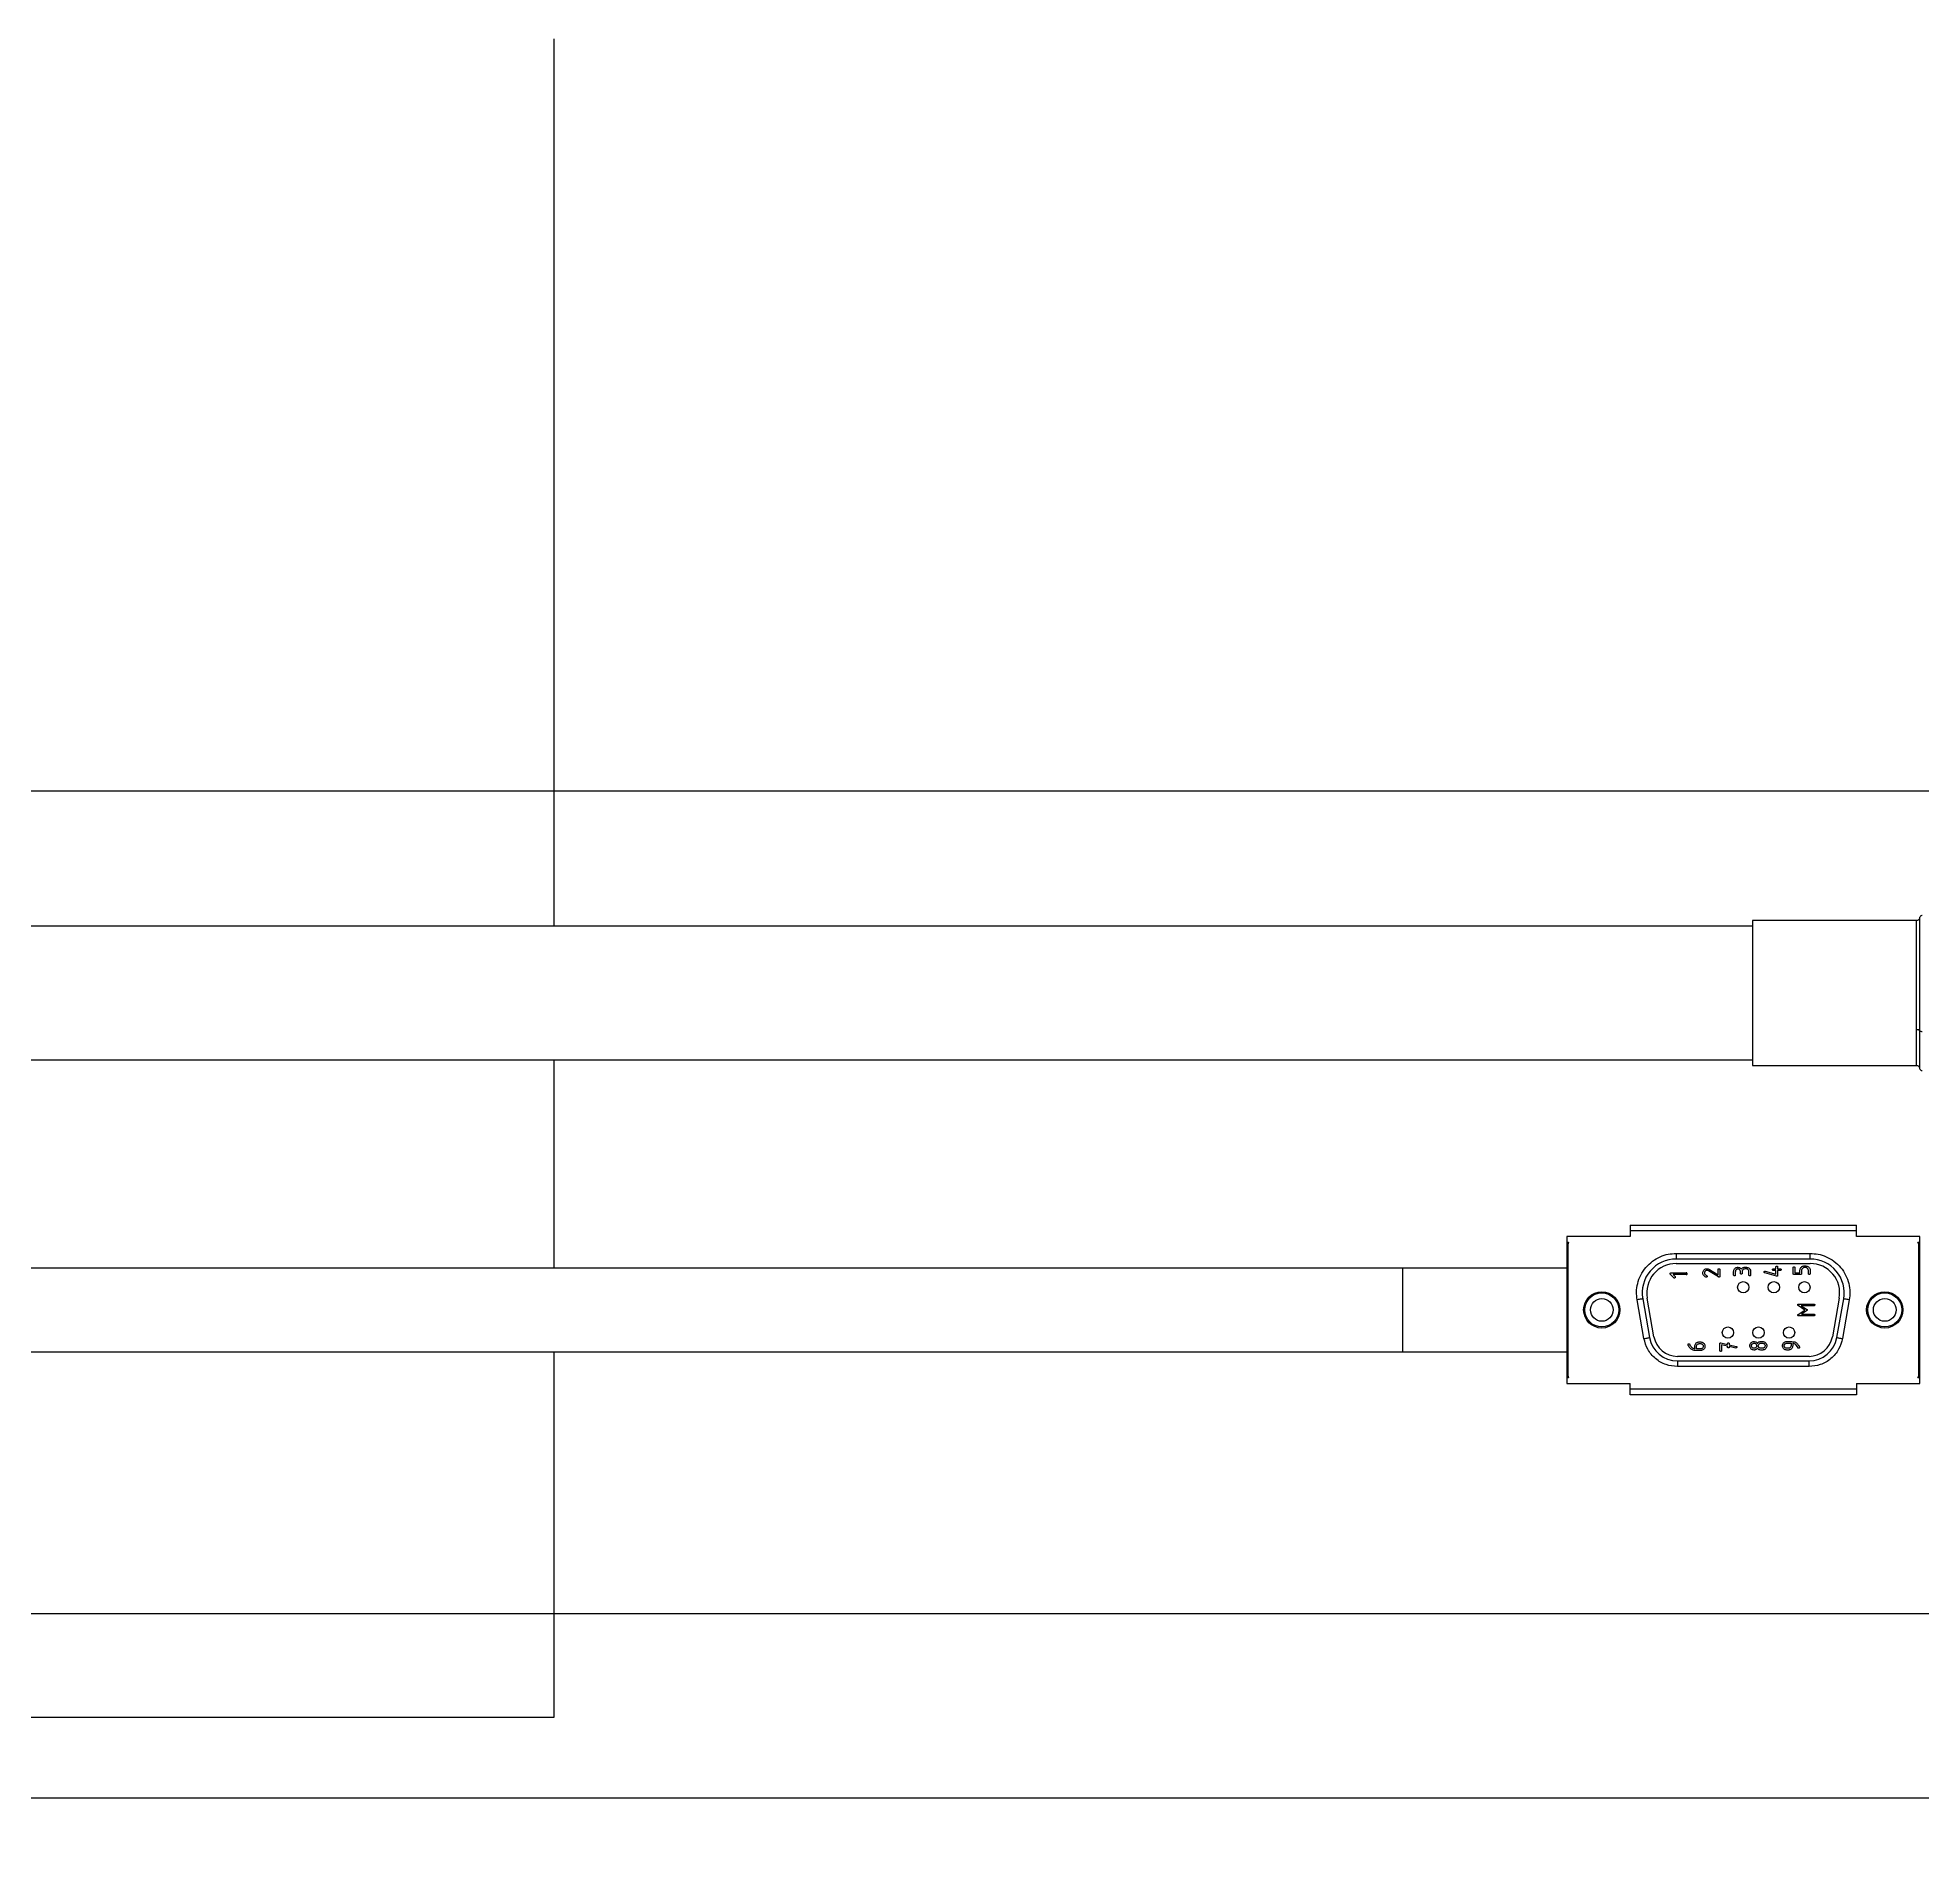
# Model space of a CAD drawing. Header units: inches. Extents: x -955375 to 106222, y -96450 to 64845.
# Drawn here: x 15819.3 to 15985.8, y 26646.6 to 26806.6 of the extents above; entities that cross this region are included whole.
import ezdxf

# ---------------------------------------------------------------- set-up
doc = ezdxf.new("R2010")
doc.units = ezdxf.units.IN
doc.header["$MEASUREMENT"] = 0
doc.linetypes.add('CONTINUA', pattern=[0])
doc.layers.add('ACHUTECH', color=24, linetype='Continuous', lineweight=18)
doc.layers.add('DIBUJO', color=2, linetype='Continuous')
doc.layers.add('P-EQUIPO NUEVO', color=134, linetype='Continuous')
doc.styles.get("Standard").update_dxf_attribs({"font": 'isocp2.shx'})
doc.dimstyles.new('SUPERPEQUEÑA', dxfattribs={"dimtxt": 0.1, "dimasz": 0.05, "dimexe": 0.1, "dimexo": 0.15, "dimgap": 0.05, "dimtad": 1, "dimzin": 0, "dimdsep": 46, "dimtxsty": 'Standard', "dimblk1": 'CRUZZ', "dimblk2": 'CRUZZ', "dimsah": 1, "dimcen": 0.03, "dimse1": 1, "dimse2": 1, "dimclrd": 109, "dimclre": 4, "dimclrt": 173, "dimadec": 0, "dimazin": 0, "dimtfac": 1, "dimtix": 1, "dimtmove": 1, "dimatfit": 3, "dimldrblk": 'CRUZZ', "dimfxl": 1, "dimtolj": 1, "dimtzin": 0, "dimlwd": -1, "dimarcsym": 0})

# ---------------------------------------------------------------- blocks, each defined once
blk = doc.blocks.new('CRUZ')
at = {"layer": 'DIBUJO', "color": 7, "lineweight": -3}
for p, q in [((-0.22, 0), (0.22, 0)), ((0, 0.22), (0, -0.22))]:
    blk.add_line(p, q, dxfattribs=at)
at = {"layer": 'DIBUJO', "color": 7, "lineweight": -3, "const_width": 0.05}
blk.add_lwpolyline([(-0.03, 0, 1), (0.03, 0, 1)], format="xyb", close=True, dxfattribs=at)
blk = doc.blocks.new('CRUZZ')
at = {"layer": 'DIBUJO', "color": 3, "xscale": 10, "yscale": 10, "zscale": 10}
blk.add_blockref('CRUZ', (0, 0), dxfattribs=at)
blk = doc.blocks.new('*D185')
at = {"layer": 'ACHUTECH', "color": 7, "ltscale": 500, "transparency": 16777216}
blk.add_line((5118.65, 54499.15), (5118.65, 25409.93), dxfattribs=at)
at = {"layer": 'Defpoints', "color": 0, "linetype": 'CONTINUA', "ltscale": 500, "transparency": 16777216}
for p in [(26169.23, 54499.2), (5118.65, 25409.88), (6592.24, 25409.88)]:
    blk.add_point(p, dxfattribs=at)
at = {"layer": 'ACHUTECH', "color": 7, "linetype": 'CONTINUA', "ltscale": 500, "transparency": 16777216, "xscale": 0.05, "yscale": 0.05, "zscale": 0.05}
for p, rotation in [((5118.65, 54499.2), 90), ((5118.65, 25409.88), 270)]:
    blk.add_blockref('CRUZZ', p, dxfattribs=dict(at, rotation=rotation))
at = {"layer": 'ACHUTECH', "color": 7, "linetype": 'CONTINUA', "lineweight": 13, "ltscale": 500, "transparency": 16777216, "insert": (5118.56, 39954.54), "char_height": 0.15, "attachment_point": 5, "rotation": 90}
blk.add_mtext('\\A1;29089.32', dxfattribs=at)
blk = doc.blocks.new('*D201')
at = {"layer": 'ACHUTECH', "color": 7, "ltscale": 500, "transparency": 16777216}
blk.add_line((4340.12, 59153.03), (4340.12, 15437.33), dxfattribs=at)
at = {"layer": 'Defpoints', "color": 0, "linetype": 'CONTINUA', "ltscale": 500, "transparency": 16777216}
for p in [(21639.15, 59153.08), (4340.12, 15437.28), (6285.39, 15437.28)]:
    blk.add_point(p, dxfattribs=at)
at = {"layer": 'ACHUTECH', "color": 7, "linetype": 'CONTINUA', "ltscale": 500, "transparency": 16777216, "xscale": 0.05, "yscale": 0.05, "zscale": 0.05}
for p, rotation in [((4340.12, 59153.08), 90), ((4340.12, 15437.28), 270)]:
    blk.add_blockref('CRUZZ', p, dxfattribs=dict(at, rotation=rotation))
at = {"layer": 'ACHUTECH', "color": 7, "linetype": 'CONTINUA', "lineweight": 13, "ltscale": 500, "transparency": 16777216, "insert": (4340.02, 37295.18), "char_height": 0.15, "attachment_point": 5, "rotation": 90}
blk.add_mtext('\\A1;43715.81', dxfattribs=at)
blk = doc.blocks.new('termoformadora 2')
for p, q in [((132977.17, -8623.36), (133727.17, -8623.36)), ((133410.17, -8630.5), (133460.17, -8630.5)), ((133410.17, -8662.8), (133410.17, -8630.5)), ((132977.17, -8639.64), (133727.17, -8639.64)), ((133289.49, -8660), (133289.49, -8673)), ((133295.09, -8660), (133289.49, -8660)), ((133295.09, -8660), (133295.09, -8659)), ((133295.09, -8659), (133315.09, -8659)), ((133295.09, -8659.5), (133315.09, -8659.5)), ((133315.09, -8659), (133315.09, -8660)), ((133320.69, -8660), (133315.09, -8660)), ((133320.69, -8673), (133320.69, -8660)), ((133289.49, -8660.5), (133289.66, -8660.5)), ((133289.59, -8660.75), (133289.59, -8672.25)), ((133299.28, -8661.5), (133299.28, -8662)), ((133299.28, -8661.5), (133310.91, -8661.5)), ((133310.91, -8662), (133299.28, -8662)), ((133310.91, -8662), (133310.91, -8661.5)), ((133320.53, -8660.5), (133320.69, -8660.5)), ((133320.59, -8672.25), (133320.59, -8660.75)), ((133299.28, -8662.4), (133310.91, -8662.4)), ((133300.72, -8663.55), (133300.72, -8663.33)), ((133300.87, -8663.56), (133300.87, -8663.33)), ((133301.24, -8663.56), (133300.87, -8663.56)), ((133301.09, -8662.96), (133301.24, -8662.96)), ((133301.09, -8663.11), (133301.24, -8663.11)), ((133303.39, -8662.96), (133303.54, -8662.96)), ((133303.39, -8663.11), (133303.54, -8663.11)), ((133303.54, -8663.56), (133303.39, -8663.56)), ((133306.32, -8663.42), (133305.72, -8663.28)), ((133305.75, -8663.13), (133306.32, -8663.26)), ((133306.32, -8663.26), (133306.32, -8663.21)), ((133306.32, -8663.51), (133306.32, -8663.42)), ((133306.47, -8663.21), (133306.47, -8663.3)), ((133306.47, -8663.3), (133307.01, -8663.41)), ((133307.07, -8663.58), (133306.47, -8663.45)), ((133306.47, -8663.45), (133306.47, -8663.51)), ((133307.01, -8663.41), (133307.01, -8662.91)), ((133307.16, -8662.91), (133307.16, -8663.51)), ((133308.84, -8662.92), (133309.29, -8662.92)), ((133308.84, -8663.07), (133309.22, -8663.07)), ((133308.99, -8663.52), (133308.84, -8663.52)), ((133308.99, -8663.67), (133308.84, -8663.67)), ((133309.22, -8663.07), (133309.22, -8663.29)), ((133309.37, -8663.07), (133309.37, -8663.29)), ((133498.09, -8662.8), (133320.59, -8662.8)), ((133335.2, -8670.2), (133335.2, -8662.8)), ((133295.72, -8667.39), (133296.32, -8663.98)), ((133296.82, -8664.06), (133296.21, -8667.48)), ((133296.42, -8663.99), (133296.32, -8663.98)), ((133296.51, -8664.01), (133296.42, -8663.99)), ((133296.6, -8664.02), (133296.51, -8664.01)), ((133296.67, -8664.04), (133296.6, -8664.02)), ((133296.61, -8667.54), (133297.21, -8664.13)), ((133296.73, -8664.05), (133296.67, -8664.04)), ((133296.78, -8664.06), (133296.73, -8664.05)), ((133296.81, -8664.06), (133296.78, -8664.06)), ((133296.82, -8664.06), (133296.81, -8664.06)), ((133301.25, -8663.71), (133300.79, -8663.71)), ((133312.98, -8664.13), (133313.58, -8667.54)), ((133313.97, -8667.48), (133313.37, -8664.06)), ((133313.38, -8664.06), (133313.37, -8664.06)), ((133313.41, -8664.06), (133313.38, -8664.06)), ((133313.45, -8664.05), (133313.41, -8664.06)), ((133313.51, -8664.04), (133313.45, -8664.05)), ((133313.59, -8664.02), (133313.51, -8664.04)), ((133313.67, -8664.01), (133313.59, -8664.02)), ((133313.77, -8663.99), (133313.67, -8664.01)), ((133313.86, -8663.98), (133313.77, -8663.99)), ((133313.86, -8663.98), (133314.46, -8667.39)), ((133298.85, -8665.97), (133300.2, -8665.97)), ((133299.94, -8666.12), (133298.85, -8666.12)), ((133298.85, -8666.87), (133299.96, -8666.87)), ((133300.2, -8667.02), (133298.85, -8667.02)), ((133299.49, -8666.42), (133299.94, -8666.12)), ((133299.96, -8666.87), (133299.49, -8666.56)), ((133300.24, -8666.11), (133299.66, -8666.49)), ((133299.66, -8666.49), (133300.23, -8666.88)), ((133295.72, -8667.39), (133295.82, -8667.41)), ((133295.82, -8667.41), (133295.91, -8667.42)), ((133295.91, -8667.42), (133296, -8667.44)), ((133296, -8667.44), (133296.07, -8667.45)), ((133296.07, -8667.45), (133296.13, -8667.46)), ((133296.13, -8667.46), (133296.18, -8667.47)), ((133296.18, -8667.47), (133296.2, -8667.47)), ((133296.2, -8667.47), (133296.21, -8667.48)), ((133313.97, -8667.48), (133313.98, -8667.47)), ((133313.98, -8667.47), (133314.01, -8667.47)), ((133314.01, -8667.47), (133314.06, -8667.46)), ((133314.06, -8667.46), (133314.12, -8667.45)), ((133314.12, -8667.45), (133314.19, -8667.44)), ((133314.19, -8667.44), (133314.28, -8667.42)), ((133314.28, -8667.42), (133314.37, -8667.41)), ((133314.37, -8667.41), (133314.46, -8667.39)), ((133299.18, -8670.01), (133299.18, -8669.71)), ((133299.33, -8669.71), (133299.33, -8670.01)), ((133299.56, -8670.24), (133299.71, -8670.24)), ((133299.93, -8670.01), (133299.93, -8669.71)), ((133300.01, -8669.64), (133300.61, -8669.64)), ((133300.08, -8669.79), (133300.08, -8670.01)), ((133300.53, -8669.79), (133300.08, -8669.79)), ((133300.53, -8670.24), (133300.53, -8669.79)), ((133300.68, -8669.71), (133300.68, -8670.24)), ((133301.82, -8669.99), (133302.05, -8669.99)), ((133302.05, -8670.14), (133301.82, -8670.14)), ((133302.05, -8669.99), (133302.05, -8669.55)), ((133302.05, -8670.29), (133302.05, -8670.14)), ((133302.14, -8669.48), (133303.19, -8669.78)), ((133302.2, -8669.65), (133302.2, -8669.99)), ((133303.14, -8669.92), (133302.2, -8669.65)), ((133302.2, -8669.99), (133302.42, -8669.99)), ((133302.42, -8670.14), (133302.2, -8670.14)), ((133302.2, -8670.14), (133302.2, -8670.29)), ((133304.44, -8669.89), (133304.44, -8669.59)), ((133304.59, -8669.59), (133304.59, -8669.89)), ((133304.81, -8670.12), (133304.96, -8670.12)), ((133304.96, -8670.27), (133304.81, -8670.27)), ((133305.19, -8669.89), (133305.19, -8669.74)), ((133305.34, -8669.74), (133305.34, -8669.89)), ((133305.79, -8669.89), (133305.79, -8669.59)), ((133305.94, -8669.59), (133305.94, -8669.89)), ((133307.17, -8670.07), (133307.17, -8669.47)), ((133307.28, -8669.41), (133308.16, -8669.95)), ((133308.07, -8670.07), (133307.32, -8669.6)), ((133307.32, -8669.6), (133307.32, -8670.07)), ((133310.13, -8669.62), (133311.29, -8669.62)), ((133311.48, -8669.77), (133310.13, -8669.77)), ((133311.29, -8669.62), (133311.12, -8669.44)), ((133311.22, -8669.34), (133311.51, -8669.63)), ((133320.59, -8670.2), (133498.12, -8670.2)), ((133410.17, -8688.6), (133410.17, -8670.2)), ((133311.02, -8670.6), (133299.17, -8670.6)), ((133299.17, -8671), (133311.02, -8671)), ((133299.17, -8671), (133299.17, -8671.5)), ((133311.02, -8671.5), (133299.17, -8671.5)), ((133299.71, -8670.39), (133299.56, -8670.39)), ((133311.02, -8671.5), (133311.02, -8671)), ((133289.66, -8672.5), (133289.49, -8672.5)), ((133289.49, -8673), (133295.09, -8673)), ((133295.09, -8673), (133295.09, -8674)), ((133295.09, -8673.5), (133315.09, -8673.5)), ((133315.09, -8673), (133320.69, -8673)), ((133315.09, -8674), (133315.09, -8673)), ((133320.69, -8672.5), (133320.53, -8672.5)), ((133315.09, -8674), (133295.09, -8674)), ((133304.27, -8688.1), (133289.77, -8688.1)), ((133289.77, -8688.1), (133289.77, -8700.9)), ((133304.27, -8700.9), (133304.27, -8688.1)), ((133483.62, -8688.6), (133304.27, -8688.6)), ((133289.77, -8700.9), (133304.27, -8700.9)), ((133304.27, -8700.4), (133483.62, -8700.4)), ((133410.17, -8778.81), (133410.17, -8700.4)), ((133727.17, -8712.36), (132977.17, -8712.36))]:
    blk.add_line(p, q)
for centre, radius in [((133292.59, -8666.5), 1.6), ((133292.59, -8666.5), 1.5), ((133301.04, -8664.5), 0.5), ((133303.74, -8664.5), 0.5), ((133306.44, -8664.5), 0.5), ((133317.59, -8666.5), 1.6), ((133317.59, -8666.5), 1.5), ((133292.59, -8666.5), 1), ((133317.59, -8666.5), 1), ((133299.69, -8668.5), 0.5), ((133302.39, -8668.5), 0.5), ((133305.09, -8668.5), 0.5)]:
    blk.add_circle(centre, radius)
for centre, radius, start, end in [((133290.09, -8660.75), 0.5, 150, 180), ((133299.28, -8664.5), 2.5, 90, 170), ((133310.91, -8664.5), 2.5, 10, 90), ((133320.09, -8660.75), 0.5, 0, 30), ((133299.28, -8664.5), 2.1, 90, 170), ((133310.91, -8664.5), 2.1, 10, 90), ((133299.17, -8668), 3, 170, 270), ((133299.17, -8668), 2.6, 170, 270), ((133311.02, -8668), 3, 270, 10), ((133311.02, -8668), 2.6, 270, 10), ((133290.09, -8672.25), 0.5, 180, 210), ((133320.09, -8672.25), 0.5, 330, 0)]:
    blk.add_arc(centre, radius, start, end)
for points, knots in [([(133296.32, -8663.98), (133296.42, -8663.65), (133296.6, -8662.97), (133297.31, -8662.15), (133298.24, -8661.6), (133298.94, -8661.53), (133299.28, -8661.5)], [0, 0, 0, 0, 0.24221, 0.499967, 0.757763, 1, 1, 1, 1]), ([(133310.91, -8661.5), (133311.25, -8661.53), (133311.95, -8661.6), (133312.87, -8662.15), (133313.58, -8662.97), (133313.77, -8663.65), (133313.86, -8663.98)], [0, 0, 0, 0, 0.242244, 0.499998, 0.757763, 1, 1, 1, 1]), ([(133300.12, -8663.18), (133300.12, -8663.17), (133300.12, -8663.16), (133300.14, -8663.13), (133300.16, -8663.12), (133300.18, -8663.11), (133300.19, -8663.11), (133300.19, -8663.11)], [0, 0, 0, 0, 0.239012, 0.462046, 0.679929, 0.874869, 1, 1, 1, 1]), ([(133300.19, -8663.35), (133300.18, -8663.34), (133300.17, -8663.31), (133300.14, -8663.26), (133300.13, -8663.21), (133300.12, -8663.18)], [0, 0, 0, 0, 0.252271, 0.504391, 1, 1, 1, 1]), ([(133300.19, -8663.11), (133300.21, -8663.11), (133300.22, -8663.11), (133300.24, -8663.12), (133300.25, -8663.13), (133300.26, -8663.14), (133300.26, -8663.14)], [0, 0, 0, 0, 0.400925, 0.612017, 0.786557, 1, 1, 1, 1]), ([(133300.79, -8663.71), (133300.71, -8663.7), (133300.54, -8663.69), (133300.33, -8663.55), (133300.24, -8663.42), (133300.19, -8663.35)], [0, 0, 0, 0, 0.346351, 0.676041, 1, 1, 1, 1]), ([(133300.26, -8663.14), (133300.26, -8663.16), (133300.27, -8663.18), (133300.29, -8663.23), (133300.31, -8663.26), (133300.32, -8663.28)], [0, 0, 0, 0, 0.250465, 0.500723, 1, 1, 1, 1]), ([(133300.32, -8663.28), (133300.36, -8663.34), (133300.43, -8663.43), (133300.57, -8663.52), (133300.67, -8663.54), (133300.72, -8663.55)], [0, 0, 0, 0, 0.425885, 0.671646, 1, 1, 1, 1]), ([(133300.72, -8663.33), (133300.72, -8663.29), (133300.73, -8663.2), (133300.8, -8663.09), (133300.9, -8663), (133301.01, -8662.96), (133301.07, -8662.96), (133301.09, -8662.96)], [0, 0, 0, 0, 0.224254, 0.450221, 0.656782, 0.886565, 1, 1, 1, 1]), ([(133300.87, -8663.33), (133300.87, -8663.3), (133300.88, -8663.24), (133300.93, -8663.17), (133301, -8663.12), (133301.06, -8663.11), (133301.09, -8663.11), (133301.09, -8663.11)], [0, 0, 0, 0, 0.266893, 0.509975, 0.72497, 0.939071, 1, 1, 1, 1]), ([(133301.24, -8662.96), (133301.29, -8662.96), (133301.38, -8662.97), (133301.49, -8663.04), (133301.57, -8663.14), (133301.62, -8663.24), (133301.62, -8663.31), (133301.62, -8663.33)], [0, 0, 0, 0, 0.223024, 0.447786, 0.651414, 0.882959, 1, 1, 1, 1]), ([(133301.24, -8663.11), (133301.28, -8663.11), (133301.34, -8663.12), (133301.41, -8663.17), (133301.45, -8663.24), (133301.47, -8663.3), (133301.47, -8663.33), (133301.47, -8663.33)], [0, 0, 0, 0, 0.266294, 0.503565, 0.724709, 0.948557, 1, 1, 1, 1]), ([(133301.47, -8663.33), (133301.47, -8663.37), (133301.46, -8663.43), (133301.41, -8663.5), (133301.34, -8663.54), (133301.28, -8663.56), (133301.25, -8663.56), (133301.24, -8663.56)], [0, 0, 0, 0, 0.266127, 0.503506, 0.724955, 0.949102, 1, 1, 1, 1]), ([(133301.62, -8663.33), (133301.62, -8663.38), (133301.61, -8663.47), (133301.54, -8663.58), (133301.44, -8663.67), (133301.34, -8663.7), (133301.27, -8663.71), (133301.25, -8663.71)], [0, 0, 0, 0, 0.226629, 0.455427, 0.658359, 0.881237, 1, 1, 1, 1]), ([(133303.01, -8663.33), (133303.02, -8663.29), (133303.02, -8663.2), (133303.09, -8663.09), (133303.19, -8663), (133303.3, -8662.96), (133303.36, -8662.96), (133303.39, -8662.96)], [0, 0, 0, 0, 0.225304, 0.452318, 0.657424, 0.888066, 1, 1, 1, 1]), ([(133303.39, -8663.71), (133303.34, -8663.7), (133303.25, -8663.7), (133303.14, -8663.63), (133303.06, -8663.53), (133303.02, -8663.42), (133303.01, -8663.36), (133303.01, -8663.33)], [0, 0, 0, 0, 0.225203, 0.452213, 0.657095, 0.882523, 1, 1, 1, 1]), ([(133303.16, -8663.33), (133303.16, -8663.3), (133303.17, -8663.24), (133303.22, -8663.17), (133303.29, -8663.12), (133303.35, -8663.11), (133303.38, -8663.11), (133303.39, -8663.11)], [0, 0, 0, 0, 0.267073, 0.51032, 0.72546, 0.939705, 1, 1, 1, 1]), ([(133303.39, -8663.56), (133303.35, -8663.56), (133303.29, -8663.55), (133303.22, -8663.5), (133303.18, -8663.43), (133303.16, -8663.37), (133303.16, -8663.34), (133303.16, -8663.33)], [0, 0, 0, 0, 0.267057, 0.509609, 0.724997, 0.939572, 1, 1, 1, 1]), ([(133303.64, -8663.69), (133303.61, -8663.7), (133303.57, -8663.7), (133303.49, -8663.71), (133303.43, -8663.71), (133303.39, -8663.71)], [0, 0, 0, 0, 0.25071, 0.501343, 1, 1, 1, 1]), ([(133303.54, -8662.96), (133303.59, -8662.96), (133303.68, -8662.97), (133303.78, -8663.04), (133303.82, -8663.09), (133303.84, -8663.11)], [0, 0, 0, 0, 0.435677, 0.767087, 1, 1, 1, 1]), ([(133303.54, -8663.11), (133303.57, -8663.11), (133303.63, -8663.12), (133303.7, -8663.17), (133303.75, -8663.24), (133303.76, -8663.29), (133303.76, -8663.33), (133303.76, -8663.33)], [0, 0, 0, 0, 0.267091, 0.509673, 0.725089, 0.939362, 1, 1, 1, 1]), ([(133303.76, -8663.33), (133303.76, -8663.37), (133303.75, -8663.43), (133303.7, -8663.5), (133303.63, -8663.54), (133303.57, -8663.56), (133303.54, -8663.56), (133303.54, -8663.56)], [0, 0, 0, 0, 0.266231, 0.503312, 0.724847, 0.949082, 1, 1, 1, 1]), ([(133303.84, -8663.56), (133303.82, -8663.57), (133303.8, -8663.6), (133303.74, -8663.66), (133303.68, -8663.68), (133303.64, -8663.69), (133303.64, -8663.69)], [0, 0, 0, 0, 0.251796, 0.500404, 0.944565, 1, 1, 1, 1]), ([(133303.84, -8663.11), (133303.87, -8663.07), (133303.94, -8663), (133304.05, -8662.96), (133304.11, -8662.96), (133304.14, -8662.96)], [0, 0, 0, 0, 0.467488, 0.806631, 1, 1, 1, 1]), ([(133304.14, -8663.71), (133304.08, -8663.7), (133303.99, -8663.69), (133303.89, -8663.62), (133303.85, -8663.57), (133303.84, -8663.56)], [0, 0, 0, 0, 0.446405, 0.829574, 1, 1, 1, 1]), ([(133303.91, -8663.33), (133303.91, -8663.3), (133303.92, -8663.24), (133303.97, -8663.17), (133304.04, -8663.12), (133304.1, -8663.11), (133304.13, -8663.11), (133304.14, -8663.11)], [0, 0, 0, 0, 0.267101, 0.509861, 0.724915, 0.939729, 1, 1, 1, 1]), ([(133304.14, -8663.56), (133304.1, -8663.56), (133304.04, -8663.55), (133303.97, -8663.5), (133303.93, -8663.43), (133303.91, -8663.37), (133303.91, -8663.34), (133303.91, -8663.33)], [0, 0, 0, 0, 0.267003, 0.510058, 0.725019, 0.93955, 1, 1, 1, 1]), ([(133304.14, -8662.96), (133304.18, -8662.96), (133304.27, -8662.97), (133304.38, -8663.04), (133304.47, -8663.14), (133304.51, -8663.24), (133304.51, -8663.31), (133304.51, -8663.33)], [0, 0, 0, 0, 0.223005, 0.448098, 0.651444, 0.882969, 1, 1, 1, 1]), ([(133304.14, -8663.11), (133304.17, -8663.11), (133304.23, -8663.12), (133304.3, -8663.17), (133304.35, -8663.24), (133304.36, -8663.29), (133304.36, -8663.33), (133304.36, -8663.33)], [0, 0, 0, 0, 0.267002, 0.510056, 0.725016, 0.939382, 1, 1, 1, 1]), ([(133304.51, -8663.33), (133304.51, -8663.38), (133304.5, -8663.47), (133304.43, -8663.58), (133304.33, -8663.66), (133304.23, -8663.7), (133304.16, -8663.71), (133304.14, -8663.71)], [0, 0, 0, 0, 0.223158, 0.448264, 0.651187, 0.878627, 1, 1, 1, 1]), ([(133304.36, -8663.33), (133304.36, -8663.37), (133304.35, -8663.43), (133304.3, -8663.5), (133304.23, -8663.54), (133304.17, -8663.56), (133304.14, -8663.56), (133304.14, -8663.56)], [0, 0, 0, 0, 0.266122, 0.503497, 0.724941, 0.948426, 1, 1, 1, 1]), ([(133305.66, -8663.21), (133305.66, -8663.2), (133305.66, -8663.18), (133305.67, -8663.16), (133305.69, -8663.14), (133305.71, -8663.14), (133305.73, -8663.14), (133305.73, -8663.14)], [0, 0, 0, 0, 0.325176, 0.477669, 0.629798, 0.839588, 1, 1, 1, 1]), ([(133305.72, -8663.28), (133305.71, -8663.28), (133305.69, -8663.27), (133305.67, -8663.26), (133305.66, -8663.24), (133305.66, -8663.22), (133305.66, -8663.21)], [0, 0, 0, 0, 0.319428, 0.519045, 0.719143, 1, 1, 1, 1]), ([(133305.73, -8663.14), (133305.73, -8663.14), (133305.74, -8663.14), (133305.74, -8663.14), (133305.75, -8663.14), (133305.75, -8663.13)], [0, 0, 0, 0, 0.261739, 0.523818, 1, 1, 1, 1]), ([(133306.32, -8663.21), (133306.32, -8663.2), (133306.32, -8663.18), (133306.33, -8663.16), (133306.35, -8663.15), (133306.37, -8663.14), (133306.39, -8663.14), (133306.4, -8663.14)], [0, 0, 0, 0, 0.254696, 0.417124, 0.580246, 0.768466, 1, 1, 1, 1]), ([(133306.4, -8663.59), (133306.39, -8663.59), (133306.37, -8663.59), (133306.35, -8663.58), (133306.34, -8663.56), (133306.33, -8663.54), (133306.32, -8663.52), (133306.32, -8663.51), (133306.32, -8663.51)], [0, 0, 0, 0, 0.243756, 0.401762, 0.561533, 0.712124, 0.960281, 1, 1, 1, 1]), ([(133306.4, -8663.14), (133306.41, -8663.14), (133306.43, -8663.14), (133306.45, -8663.15), (133306.47, -8663.17), (133306.47, -8663.19), (133306.47, -8663.2), (133306.47, -8663.21)], [0, 0, 0, 0, 0.326127, 0.476441, 0.629224, 0.836955, 1, 1, 1, 1]), ([(133306.47, -8663.51), (133306.47, -8663.52), (133306.47, -8663.54), (133306.46, -8663.57), (133306.44, -8663.58), (133306.42, -8663.59), (133306.4, -8663.59), (133306.4, -8663.59)], [0, 0, 0, 0, 0.329435, 0.481342, 0.633462, 0.831542, 1, 1, 1, 1]), ([(133307.01, -8662.91), (133307.01, -8662.9), (133307.01, -8662.88), (133307.02, -8662.86), (133307.03, -8662.85), (133307.05, -8662.84), (133307.07, -8662.84), (133307.08, -8662.84), (133307.08, -8662.84)], [0, 0, 0, 0, 0.248666, 0.415615, 0.583418, 0.735406, 0.972425, 1, 1, 1, 1]), ([(133307.08, -8663.59), (133307.08, -8663.59), (133307.08, -8663.59), (133307.07, -8663.58), (133307.07, -8663.58), (133307.07, -8663.58)], [0, 0, 0, 0, 0.257602, 0.510255, 1, 1, 1, 1]), ([(133307.08, -8662.84), (133307.09, -8662.84), (133307.11, -8662.84), (133307.13, -8662.85), (133307.15, -8662.86), (133307.16, -8662.89), (133307.16, -8662.9), (133307.16, -8662.91)], [0, 0, 0, 0, 0.255969, 0.421787, 0.589368, 0.772596, 1, 1, 1, 1]), ([(133307.16, -8663.51), (133307.16, -8663.52), (133307.16, -8663.54), (133307.14, -8663.57), (133307.13, -8663.58), (133307.11, -8663.59), (133307.09, -8663.59), (133307.08, -8663.59)], [0, 0, 0, 0, 0.320727, 0.476772, 0.635022, 0.834486, 1, 1, 1, 1]), ([(133308.47, -8663.29), (133308.47, -8663.25), (133308.48, -8663.16), (133308.55, -8663.04), (133308.65, -8662.96), (133308.75, -8662.92), (133308.82, -8662.92), (133308.84, -8662.92)], [0, 0, 0, 0, 0.228662, 0.459718, 0.665182, 0.88742, 1, 1, 1, 1]), ([(133308.84, -8663.67), (133308.8, -8663.66), (133308.71, -8663.66), (133308.59, -8663.58), (133308.51, -8663.48), (133308.47, -8663.38), (133308.47, -8663.31), (133308.47, -8663.29)], [0, 0, 0, 0, 0.228899, 0.459787, 0.668006, 0.890148, 1, 1, 1, 1]), ([(133308.62, -8663.29), (133308.62, -8663.26), (133308.63, -8663.2), (133308.68, -8663.13), (133308.75, -8663.08), (133308.8, -8663.07), (133308.84, -8663.07), (133308.84, -8663.07)], [0, 0, 0, 0, 0.26711, 0.510252, 0.725422, 0.939697, 1, 1, 1, 1]), ([(133308.84, -8663.52), (133308.81, -8663.51), (133308.75, -8663.51), (133308.68, -8663.46), (133308.63, -8663.39), (133308.62, -8663.33), (133308.62, -8663.3), (133308.62, -8663.29)], [0, 0, 0, 0, 0.266117, 0.505999, 0.727271, 0.943059, 1, 1, 1, 1]), ([(133309.37, -8663.29), (133309.36, -8663.34), (133309.36, -8663.43), (133309.29, -8663.54), (133309.19, -8663.63), (133309.08, -8663.66), (133309.02, -8663.67), (133308.99, -8663.67)], [0, 0, 0, 0, 0.227253, 0.457153, 0.654708, 0.884271, 1, 1, 1, 1]), ([(133309.22, -8663.29), (133309.22, -8663.32), (133309.21, -8663.38), (133309.16, -8663.46), (133309.09, -8663.5), (133309.03, -8663.52), (133309, -8663.52), (133308.99, -8663.52)], [0, 0, 0, 0, 0.266599, 0.506274, 0.727534, 0.943721, 1, 1, 1, 1]), ([(133309.29, -8662.92), (133309.33, -8662.92), (133309.45, -8662.93), (133309.61, -8662.98), (133309.7, -8663.06), (133309.74, -8663.09)], [0, 0, 0, 0, 0.251646, 0.70831, 1, 1, 1, 1]), ([(133309.63, -8663.19), (133309.61, -8663.17), (133309.57, -8663.14), (133309.49, -8663.1), (133309.42, -8663.08), (133309.37, -8663.07)], [0, 0, 0, 0, 0.251043, 0.50269, 1, 1, 1, 1]), ([(133309.83, -8663.48), (133309.82, -8663.45), (133309.79, -8663.37), (133309.72, -8663.27), (133309.66, -8663.21), (133309.63, -8663.19)], [0, 0, 0, 0, 0.251644, 0.708077, 1, 1, 1, 1]), ([(133309.74, -8663.09), (133309.76, -8663.11), (133309.81, -8663.15), (133309.88, -8663.24), (133309.92, -8663.32), (133309.95, -8663.37)], [0, 0, 0, 0, 0.250643, 0.501739, 1, 1, 1, 1]), ([(133309.89, -8663.51), (133309.88, -8663.51), (133309.86, -8663.51), (133309.84, -8663.5), (133309.83, -8663.49), (133309.83, -8663.48), (133309.83, -8663.48)], [0, 0, 0, 0, 0.414996, 0.667361, 0.834876, 1, 1, 1, 1]), ([(133309.97, -8663.44), (133309.97, -8663.45), (133309.97, -8663.47), (133309.95, -8663.5), (133309.94, -8663.51), (133309.91, -8663.51), (133309.9, -8663.51), (133309.89, -8663.51)], [0, 0, 0, 0, 0.330561, 0.481093, 0.629559, 0.854141, 1, 1, 1, 1]), ([(133309.95, -8663.37), (133309.95, -8663.38), (133309.96, -8663.39), (133309.96, -8663.41), (133309.97, -8663.43), (133309.97, -8663.44)], [0, 0, 0, 0, 0.250948, 0.502675, 1, 1, 1, 1]), ([(133298.78, -8666.05), (133298.78, -8666.04), (133298.78, -8666.02), (133298.79, -8666), (133298.8, -8665.98), (133298.82, -8665.97), (133298.84, -8665.97), (133298.85, -8665.97)], [0, 0, 0, 0, 0.27281, 0.429825, 0.56439, 0.766334, 1, 1, 1, 1]), ([(133298.85, -8666.12), (133298.84, -8666.12), (133298.82, -8666.12), (133298.8, -8666.11), (133298.78, -8666.09), (133298.78, -8666.07), (133298.78, -8666.05), (133298.78, -8666.05)], [0, 0, 0, 0, 0.316679, 0.468693, 0.620515, 0.834695, 1, 1, 1, 1]), ([(133298.78, -8666.95), (133298.78, -8666.94), (133298.78, -8666.92), (133298.79, -8666.9), (133298.8, -8666.88), (133298.82, -8666.87), (133298.84, -8666.87), (133298.85, -8666.87)], [0, 0, 0, 0, 0.272374, 0.429858, 0.564099, 0.76629, 1, 1, 1, 1]), ([(133298.85, -8667.02), (133298.84, -8667.02), (133298.82, -8667.02), (133298.8, -8667.01), (133298.78, -8666.99), (133298.78, -8666.97), (133298.78, -8666.96), (133298.78, -8666.95)], [0, 0, 0, 0, 0.317368, 0.474267, 0.628832, 0.784867, 1, 1, 1, 1]), ([(133299.45, -8666.5), (133299.45, -8666.49), (133299.45, -8666.47), (133299.47, -8666.44), (133299.48, -8666.43), (133299.49, -8666.42)], [0, 0, 0, 0, 0.309049, 0.609835, 1, 1, 1, 1]), ([(133299.49, -8666.56), (133299.48, -8666.56), (133299.47, -8666.55), (133299.45, -8666.53), (133299.45, -8666.51), (133299.45, -8666.5), (133299.45, -8666.5)], [0, 0, 0, 0, 0.316446, 0.634727, 0.934963, 1, 1, 1, 1]), ([(133300.2, -8665.97), (133300.21, -8665.97), (133300.23, -8665.97), (133300.25, -8665.99), (133300.27, -8666), (133300.27, -8666.02), (133300.28, -8666.04), (133300.28, -8666.05)], [0, 0, 0, 0, 0.31432, 0.466417, 0.617963, 0.781559, 1, 1, 1, 1]), ([(133300.28, -8666.94), (133300.27, -8666.96), (133300.27, -8666.98), (133300.26, -8667), (133300.24, -8667.01), (133300.22, -8667.02), (133300.21, -8667.02), (133300.2, -8667.02)], [0, 0, 0, 0, 0.32925, 0.481554, 0.633353, 0.829595, 1, 1, 1, 1]), ([(133300.23, -8666.88), (133300.24, -8666.88), (133300.26, -8666.89), (133300.27, -8666.92), (133300.27, -8666.93), (133300.28, -8666.94), (133300.28, -8666.94)], [0, 0, 0, 0, 0.366734, 0.643713, 0.921045, 1, 1, 1, 1]), ([(133300.28, -8666.05), (133300.27, -8666.06), (133300.27, -8666.08), (133300.26, -8666.1), (133300.24, -8666.11), (133300.24, -8666.11)], [0, 0, 0, 0, 0.388042, 0.696573, 1, 1, 1, 1]), ([(133299.17, -8671.5), (133298.94, -8671.48), (133298.45, -8671.45), (133297.74, -8671.22), (133297.05, -8670.82), (133296.46, -8670.27), (133296.02, -8669.59), (133295.75, -8668.85), (133295.64, -8668.1), (133295.69, -8667.62), (133295.72, -8667.39)], [0, 0, 0, 0, 0.114529, 0.237572, 0.36706, 0.500008, 0.632956, 0.762441, 0.885487, 1, 1, 1, 1]), ([(133314.46, -8667.39), (133314.49, -8667.62), (133314.55, -8668.1), (133314.44, -8668.85), (133314.17, -8669.59), (133313.72, -8670.27), (133313.13, -8670.82), (133312.45, -8671.22), (133311.73, -8671.45), (133311.25, -8671.48), (133311.02, -8671.5)], [0, 0, 0, 0, 0.114515, 0.237565, 0.367055, 0.500009, 0.632962, 0.76242, 0.885506, 1, 1, 1, 1]), ([(133299.18, -8669.71), (133299.18, -8669.7), (133299.18, -8669.69), (133299.19, -8669.66), (133299.21, -8669.65), (133299.23, -8669.64), (133299.25, -8669.64), (133299.26, -8669.64)], [0, 0, 0, 0, 0.272917, 0.429994, 0.566, 0.766242, 1, 1, 1, 1]), ([(133299.56, -8670.39), (133299.51, -8670.38), (133299.43, -8670.38), (133299.32, -8670.31), (133299.23, -8670.21), (133299.19, -8670.11), (133299.18, -8670.04), (133299.18, -8670.01)], [0, 0, 0, 0, 0.220535, 0.44295, 0.647221, 0.87877, 1, 1, 1, 1]), ([(133299.26, -8669.64), (133299.27, -8669.64), (133299.29, -8669.64), (133299.31, -8669.65), (133299.32, -8669.67), (133299.33, -8669.69), (133299.33, -8669.7), (133299.33, -8669.71)], [0, 0, 0, 0, 0.31366, 0.465438, 0.61704, 0.780752, 1, 1, 1, 1]), ([(133299.33, -8670.01), (133299.34, -8670.04), (133299.34, -8670.1), (133299.4, -8670.17), (133299.46, -8670.22), (133299.52, -8670.23), (133299.55, -8670.24), (133299.56, -8670.24)], [0, 0, 0, 0, 0.267495, 0.509507, 0.723645, 0.938879, 1, 1, 1, 1]), ([(133300.08, -8670.01), (133300.08, -8670.06), (133300.07, -8670.14), (133300, -8670.25), (133299.91, -8670.34), (133299.8, -8670.38), (133299.73, -8670.39), (133299.71, -8670.39)], [0, 0, 0, 0, 0.219027, 0.439959, 0.641013, 0.876954, 1, 1, 1, 1]), ([(133299.71, -8670.24), (133299.74, -8670.23), (133299.8, -8670.23), (133299.87, -8670.17), (133299.92, -8670.11), (133299.93, -8670.05), (133299.93, -8670.02), (133299.93, -8670.01)], [0, 0, 0, 0, 0.266989, 0.508306, 0.727189, 0.950662, 1, 1, 1, 1]), ([(133299.93, -8669.71), (133299.93, -8669.7), (133299.93, -8669.69), (133299.94, -8669.66), (133299.96, -8669.65), (133299.98, -8669.64), (133300, -8669.64), (133300.01, -8669.64), (133300.01, -8669.64)], [0, 0, 0, 0, 0.248165, 0.415552, 0.583347, 0.733544, 0.972426, 1, 1, 1, 1]), ([(133300.61, -8670.3), (133300.6, -8670.3), (133300.58, -8670.3), (133300.55, -8670.29), (133300.54, -8670.28), (133300.53, -8670.26), (133300.53, -8670.25), (133300.53, -8670.24)], [0, 0, 0, 0, 0.320821, 0.488762, 0.65965, 0.806327, 1, 1, 1, 1]), ([(133300.61, -8669.64), (133300.62, -8669.64), (133300.64, -8669.64), (133300.66, -8669.65), (133300.67, -8669.67), (133300.68, -8669.69), (133300.68, -8669.7), (133300.68, -8669.71)], [0, 0, 0, 0, 0.257669, 0.423368, 0.589451, 0.772547, 1, 1, 1, 1]), ([(133300.68, -8670.24), (133300.68, -8670.25), (133300.68, -8670.26), (133300.67, -8670.28), (133300.66, -8670.29), (133300.63, -8670.3), (133300.62, -8670.3), (133300.61, -8670.3)], [0, 0, 0, 0, 0.252465, 0.40447, 0.557324, 0.755803, 1, 1, 1, 1]), ([(133301.75, -8670.07), (133301.75, -8670.05), (133301.75, -8670.04), (133301.76, -8670.02), (133301.77, -8670), (133301.8, -8669.99), (133301.81, -8669.99), (133301.82, -8669.99)], [0, 0, 0, 0, 0.272794, 0.4298, 0.564358, 0.76629, 1, 1, 1, 1]), ([(133301.82, -8670.14), (133301.81, -8670.14), (133301.79, -8670.14), (133301.77, -8670.12), (133301.76, -8670.11), (133301.75, -8670.09), (133301.75, -8670.07), (133301.75, -8670.07)], [0, 0, 0, 0, 0.317459, 0.474146, 0.628755, 0.785294, 1, 1, 1, 1]), ([(133302.05, -8669.55), (133302.05, -8669.54), (133302.05, -8669.52), (133302.06, -8669.5), (133302.08, -8669.48), (133302.1, -8669.48), (133302.12, -8669.48), (133302.12, -8669.48)], [0, 0, 0, 0, 0.310735, 0.46656, 0.622425, 0.837623, 1, 1, 1, 1]), ([(133302.12, -8670.37), (133302.11, -8670.37), (133302.1, -8670.37), (133302.07, -8670.36), (133302.06, -8670.34), (133302.05, -8670.32), (133302.05, -8670.3), (133302.05, -8670.29)], [0, 0, 0, 0, 0.262436, 0.416224, 0.569546, 0.775952, 1, 1, 1, 1]), ([(133302.12, -8669.48), (133302.12, -8669.48), (133302.13, -8669.48), (133302.14, -8669.48), (133302.14, -8669.48), (133302.14, -8669.48)], [0, 0, 0, 0, 0.254597, 0.509522, 1, 1, 1, 1]), ([(133302.2, -8670.29), (133302.2, -8670.31), (133302.2, -8670.33), (133302.18, -8670.35), (133302.17, -8670.36), (133302.15, -8670.37), (133302.13, -8670.37), (133302.12, -8670.37)], [0, 0, 0, 0, 0.327656, 0.482608, 0.638539, 0.789435, 1, 1, 1, 1]), ([(133302.42, -8669.99), (133302.43, -8669.99), (133302.45, -8669.99), (133302.47, -8670), (133302.49, -8670.02), (133302.5, -8670.04), (133302.5, -8670.06), (133302.5, -8670.07)], [0, 0, 0, 0, 0.257717, 0.423405, 0.589477, 0.772561, 1, 1, 1, 1]), ([(133302.5, -8670.07), (133302.5, -8670.08), (133302.5, -8670.1), (133302.48, -8670.12), (133302.47, -8670.13), (133302.45, -8670.14), (133302.43, -8670.14), (133302.42, -8670.14)], [0, 0, 0, 0, 0.312933, 0.462258, 0.612044, 0.812765, 1, 1, 1, 1]), ([(133303.17, -8669.92), (133303.17, -8669.92), (133303.16, -8669.92), (133303.15, -8669.92), (133303.15, -8669.92), (133303.14, -8669.92)], [0, 0, 0, 0, 0.260059, 0.51094, 1, 1, 1, 1]), ([(133303.25, -8669.85), (133303.25, -8669.86), (133303.25, -8669.88), (133303.24, -8669.9), (133303.22, -8669.91), (133303.2, -8669.92), (133303.18, -8669.92), (133303.17, -8669.92)], [0, 0, 0, 0, 0.247825, 0.403632, 0.561064, 0.752379, 1, 1, 1, 1]), ([(133303.19, -8669.78), (133303.2, -8669.78), (133303.21, -8669.78), (133303.24, -8669.8), (133303.25, -8669.82), (133303.25, -8669.84), (133303.25, -8669.85)], [0, 0, 0, 0, 0.321229, 0.538478, 0.75705, 1, 1, 1, 1]), ([(133304.44, -8669.59), (133304.44, -8669.58), (133304.44, -8669.56), (133304.45, -8669.54), (133304.46, -8669.53), (133304.48, -8669.52), (133304.5, -8669.52), (133304.51, -8669.52)], [0, 0, 0, 0, 0.27281, 0.429825, 0.56439, 0.766334, 1, 1, 1, 1]), ([(133304.81, -8670.27), (133304.77, -8670.26), (133304.68, -8670.26), (133304.57, -8670.19), (133304.48, -8670.09), (133304.44, -8669.98), (133304.44, -8669.92), (133304.44, -8669.89)], [0, 0, 0, 0, 0.220503, 0.442953, 0.647133, 0.878813, 1, 1, 1, 1]), ([(133304.51, -8669.52), (133304.52, -8669.52), (133304.54, -8669.52), (133304.56, -8669.53), (133304.58, -8669.54), (133304.59, -8669.57), (133304.59, -8669.58), (133304.59, -8669.59)], [0, 0, 0, 0, 0.25582, 0.423357, 0.589504, 0.772671, 1, 1, 1, 1]), ([(133304.59, -8669.89), (133304.59, -8669.92), (133304.6, -8669.98), (133304.65, -8670.05), (133304.71, -8670.1), (133304.77, -8670.12), (133304.8, -8670.12), (133304.81, -8670.12)], [0, 0, 0, 0, 0.267126, 0.509772, 0.724847, 0.939723, 1, 1, 1, 1]), ([(133304.96, -8670.12), (133304.99, -8670.11), (133305.05, -8670.11), (133305.12, -8670.05), (133305.17, -8669.99), (133305.19, -8669.93), (133305.19, -8669.9), (133305.19, -8669.89)], [0, 0, 0, 0, 0.266201, 0.503389, 0.724846, 0.948615, 1, 1, 1, 1]), ([(133305.26, -8670.11), (133305.23, -8670.15), (133305.17, -8670.22), (133305.05, -8670.26), (133304.99, -8670.27), (133304.96, -8670.27)], [0, 0, 0, 0, 0.44142, 0.770159, 1, 1, 1, 1]), ([(133305.19, -8669.74), (133305.19, -8669.73), (133305.19, -8669.71), (133305.2, -8669.69), (133305.21, -8669.68), (133305.23, -8669.67), (133305.25, -8669.67), (133305.26, -8669.67)], [0, 0, 0, 0, 0.272374, 0.429858, 0.564099, 0.76629, 1, 1, 1, 1]), ([(133305.26, -8669.67), (133305.27, -8669.67), (133305.29, -8669.67), (133305.31, -8669.68), (133305.33, -8669.69), (133305.34, -8669.72), (133305.34, -8669.73), (133305.34, -8669.74)], [0, 0, 0, 0, 0.2561, 0.422044, 0.590103, 0.772698, 1, 1, 1, 1]), ([(133305.56, -8670.27), (133305.51, -8670.26), (133305.41, -8670.25), (133305.31, -8670.18), (133305.27, -8670.13), (133305.26, -8670.11)], [0, 0, 0, 0, 0.446411, 0.830143, 1, 1, 1, 1]), ([(133305.34, -8669.89), (133305.34, -8669.92), (133305.35, -8669.98), (133305.4, -8670.05), (133305.46, -8670.1), (133305.52, -8670.12), (133305.55, -8670.12), (133305.56, -8670.12)], [0, 0, 0, 0, 0.266919, 0.509887, 0.724902, 0.939065, 1, 1, 1, 1]), ([(133305.56, -8670.12), (133305.59, -8670.11), (133305.65, -8670.11), (133305.72, -8670.05), (133305.77, -8669.99), (133305.78, -8669.93), (133305.79, -8669.9), (133305.79, -8669.89)], [0, 0, 0, 0, 0.266294, 0.503565, 0.724709, 0.948557, 1, 1, 1, 1]), ([(133305.94, -8669.89), (133305.93, -8669.93), (133305.93, -8670.02), (133305.86, -8670.13), (133305.76, -8670.22), (133305.66, -8670.26), (133305.59, -8670.27), (133305.56, -8670.27)], [0, 0, 0, 0, 0.219051, 0.440008, 0.641387, 0.87694, 1, 1, 1, 1]), ([(133305.79, -8669.59), (133305.79, -8669.58), (133305.79, -8669.56), (133305.8, -8669.54), (133305.81, -8669.53), (133305.83, -8669.52), (133305.85, -8669.52), (133305.86, -8669.52)], [0, 0, 0, 0, 0.272849, 0.430945, 0.565666, 0.766063, 1, 1, 1, 1]), ([(133305.86, -8669.52), (133305.87, -8669.52), (133305.89, -8669.52), (133305.91, -8669.53), (133305.93, -8669.54), (133305.94, -8669.57), (133305.94, -8669.58), (133305.94, -8669.59)], [0, 0, 0, 0, 0.257669, 0.423368, 0.589451, 0.772547, 1, 1, 1, 1]), ([(133307.17, -8669.47), (133307.17, -8669.46), (133307.17, -8669.44), (133307.18, -8669.42), (133307.19, -8669.41), (133307.21, -8669.4), (133307.23, -8669.39), (133307.24, -8669.39)], [0, 0, 0, 0, 0.272364, 0.429122, 0.563118, 0.758565, 1, 1, 1, 1]), ([(133307.24, -8670.14), (133307.23, -8670.14), (133307.21, -8670.14), (133307.19, -8670.13), (133307.17, -8670.11), (133307.17, -8670.09), (133307.17, -8670.08), (133307.17, -8670.07)], [0, 0, 0, 0, 0.317598, 0.472677, 0.628564, 0.784711, 1, 1, 1, 1]), ([(133307.24, -8669.39), (133307.24, -8669.39), (133307.25, -8669.4), (133307.27, -8669.4), (133307.28, -8669.4), (133307.28, -8669.41)], [0, 0, 0, 0, 0.255313, 0.508132, 1, 1, 1, 1]), ([(133307.32, -8670.07), (133307.31, -8670.08), (133307.31, -8670.1), (133307.3, -8670.12), (133307.28, -8670.14), (133307.26, -8670.14), (133307.25, -8670.14), (133307.24, -8670.14)], [0, 0, 0, 0, 0.312711, 0.462508, 0.612025, 0.814661, 1, 1, 1, 1]), ([(133308.29, -8670.14), (133308.27, -8670.14), (133308.21, -8670.14), (133308.14, -8670.11), (133308.09, -8670.08), (133308.07, -8670.07)], [0, 0, 0, 0, 0.252316, 0.750959, 1, 1, 1, 1]), ([(133308.16, -8669.95), (133308.17, -8669.96), (133308.19, -8669.97), (133308.23, -8669.99), (133308.26, -8669.99), (133308.29, -8669.99)], [0, 0, 0, 0, 0.252669, 0.504406, 1, 1, 1, 1]), ([(133308.28, -8669.47), (133308.28, -8669.46), (133308.29, -8669.44), (133308.3, -8669.42), (133308.31, -8669.41), (133308.33, -8669.4), (133308.35, -8669.39), (133308.36, -8669.39)], [0, 0, 0, 0, 0.255671, 0.414835, 0.574103, 0.762407, 1, 1, 1, 1]), ([(133308.32, -8669.53), (133308.31, -8669.53), (133308.3, -8669.52), (133308.29, -8669.49), (133308.28, -8669.48), (133308.28, -8669.47)], [0, 0, 0, 0, 0.37337, 0.649729, 1, 1, 1, 1]), ([(133308.29, -8669.99), (133308.32, -8669.99), (133308.38, -8669.99), (133308.45, -8669.93), (133308.5, -8669.87), (133308.51, -8669.81), (133308.52, -8669.78), (133308.52, -8669.77)], [0, 0, 0, 0, 0.256051, 0.502245, 0.723784, 0.940561, 1, 1, 1, 1]), ([(133308.67, -8669.77), (133308.66, -8669.81), (133308.65, -8669.9), (133308.58, -8670.01), (133308.49, -8670.1), (133308.38, -8670.14), (133308.31, -8670.14), (133308.29, -8670.14)], [0, 0, 0, 0, 0.22325, 0.448349, 0.651199, 0.878631, 1, 1, 1, 1]), ([(133308.52, -8669.77), (133308.51, -8669.74), (133308.51, -8669.7), (133308.45, -8669.62), (133308.39, -8669.57), (133308.34, -8669.54), (133308.32, -8669.53)], [0, 0, 0, 0, 0.228137, 0.43848, 0.83858, 1, 1, 1, 1]), ([(133308.36, -8669.39), (133308.36, -8669.39), (133308.37, -8669.39), (133308.38, -8669.4), (133308.39, -8669.4), (133308.39, -8669.4)], [0, 0, 0, 0, 0.259904, 0.514309, 1, 1, 1, 1]), ([(133308.39, -8669.4), (133308.43, -8669.42), (133308.51, -8669.47), (133308.6, -8669.55), (133308.66, -8669.66), (133308.66, -8669.73), (133308.67, -8669.77)], [0, 0, 0, 0, 0.272701, 0.546946, 0.778451, 1, 1, 1, 1]), ([(133310.13, -8669.62), (133310.12, -8669.62), (133310.1, -8669.62), (133310.08, -8669.63), (133310.06, -8669.64), (133310.05, -8669.66), (133310.05, -8669.68), (133310.05, -8669.69), (133310.05, -8669.69)], [0, 0, 0, 0, 0.248416, 0.416181, 0.583447, 0.734663, 0.97191, 1, 1, 1, 1]), ([(133310.05, -8669.69), (133310.05, -8669.7), (133310.05, -8669.72), (133310.06, -8669.74), (133310.08, -8669.76), (133310.1, -8669.77), (133310.12, -8669.77), (133310.13, -8669.77)], [0, 0, 0, 0, 0.257031, 0.422523, 0.590214, 0.774259, 1, 1, 1, 1]), ([(133311.1, -8669.39), (133311.1, -8669.38), (133311.1, -8669.36), (133311.11, -8669.34), (133311.13, -8669.33), (133311.15, -8669.32), (133311.16, -8669.32), (133311.17, -8669.32)], [0, 0, 0, 0, 0.308887, 0.465457, 0.621655, 0.782132, 1, 1, 1, 1]), ([(133311.12, -8669.44), (133311.11, -8669.44), (133311.11, -8669.43), (133311.1, -8669.41), (133311.1, -8669.4), (133311.1, -8669.39)], [0, 0, 0, 0, 0.257099, 0.626319, 1, 1, 1, 1]), ([(133311.17, -8669.32), (133311.18, -8669.32), (133311.19, -8669.32), (133311.21, -8669.32), (133311.22, -8669.33), (133311.22, -8669.34)], [0, 0, 0, 0, 0.257596, 0.636633, 1, 1, 1, 1]), ([(133311.55, -8669.69), (133311.55, -8669.7), (133311.55, -8669.72), (133311.54, -8669.75), (133311.52, -8669.76), (133311.5, -8669.77), (133311.49, -8669.77), (133311.48, -8669.77)], [0, 0, 0, 0, 0.319119, 0.474527, 0.629019, 0.787687, 1, 1, 1, 1]), ([(133311.51, -8669.63), (133311.52, -8669.64), (133311.53, -8669.65), (133311.55, -8669.67), (133311.55, -8669.68), (133311.55, -8669.69)], [0, 0, 0, 0, 0.331006, 0.666896, 1, 1, 1, 1]), ([(133289.52, -8687.87), (133289.51, -8687.84), (133289.5, -8687.78), (133289.44, -8687.71), (133289.36, -8687.66), (133289.3, -8687.65), (133289.27, -8687.65)], [0, 0, 0, 0, 0.241512, 0.500057, 0.758167, 1, 1, 1, 1]), ([(133289.77, -8688.1), (133289.74, -8688.09), (133289.68, -8688.09), (133289.6, -8688.04), (133289.54, -8687.96), (133289.52, -8687.9), (133289.52, -8687.87)], [0, 0, 0, 0, 0.24122, 0.499927, 0.758639, 1, 1, 1, 1]), ([(133289.52, -8691.18), (133289.52, -8690.67), (133289.52, -8689.49), (133289.52, -8688.4), (133289.52, -8687.86), (133289.52, -8687.93), (133289.52, -8687.95)], [0, 0, 0, 0, 0.271448, 0.614813, 0.886264, 1, 1, 1, 1]), ([(133289.27, -8691.07), (133289.3, -8691.08), (133289.37, -8691.08), (133289.45, -8691.11), (133289.5, -8691.15), (133289.51, -8691.17), (133289.52, -8691.18)], [0, 0, 0, 0, 0.271649, 0.562108, 0.788427, 1, 1, 1, 1]), ([(133289.77, -8691.3), (133289.73, -8691.29), (133289.66, -8691.29), (133289.58, -8691.26), (133289.53, -8691.22), (133289.52, -8691.2), (133289.52, -8691.18)], [0, 0, 0, 0, 0.271761, 0.56233, 0.788346, 1, 1, 1, 1]), ([(133289.52, -8701.04), (133289.52, -8701.05), (133289.52, -8701.07), (133289.52, -8700.32), (133289.52, -8698.96), (133289.52, -8697.19), (133289.52, -8695.14), (133289.52, -8693.04), (133289.52, -8691.75), (133289.52, -8691.18)], [0, 0, 0, 0, 0.092704, 0.250295, 0.407886, 0.55739, 0.692955, 0.864434, 1, 1, 1, 1]), ([(133289.27, -8701.34), (133289.3, -8701.34), (133289.36, -8701.33), (133289.44, -8701.28), (133289.5, -8701.21), (133289.51, -8701.15), (133289.52, -8701.12)], [0, 0, 0, 0, 0.241785, 0.499917, 0.758507, 1, 1, 1, 1]), ([(133289.52, -8701.12), (133289.52, -8701.09), (133289.54, -8701.03), (133289.6, -8700.96), (133289.68, -8700.91), (133289.74, -8700.9), (133289.77, -8700.9)], [0, 0, 0, 0, 0.241381, 0.500048, 0.758775, 1, 1, 1, 1])]:
    blk.add_open_spline(points, degree=3, knots=knots)

msp = doc.modelspace()

# ---------------------------------------------------------------- block references
at = {"layer": 'P-EQUIPO NUEVO', "lineweight": 0, "rotation": 180}
msp.add_blockref('termoformadora 2', (149275.079, 18027.72), dxfattribs=at)

# ---------------------------------------------------------------- dimensions: what is measured, and where the dimension line sits
at = {"layer": 'ACHUTECH', "color": 7, "linetype": 'CONTINUA', "lineweight": 13, "ltscale": 500}
for base, p1, p2, picture, middle in [((4340.116, 15437.278), (21639.15, 59153.085), (6285.39, 15437.278), '*D201', (4340.021, 37295.181)), ((5118.653, 25409.883), (26169.229, 54499.203), (6592.24, 25409.883), '*D185', (5118.558, 39954.543))]:
    dim = msp.add_linear_dim(base=base, p1=p1, p2=p2, angle=90, dimstyle='SUPERPEQUEÑA', override={"dimtxt": 0.15, "dimgap": 0.02, "dimclrd": 7, "dimclrt": 7, "dimfxl": 0.2}, dxfattribs=at)
    dim.commit()
    dim.dimension.update_dxf_attribs({"geometry": picture, "text_midpoint": middle})

doc.saveas('drawing.dxf')
